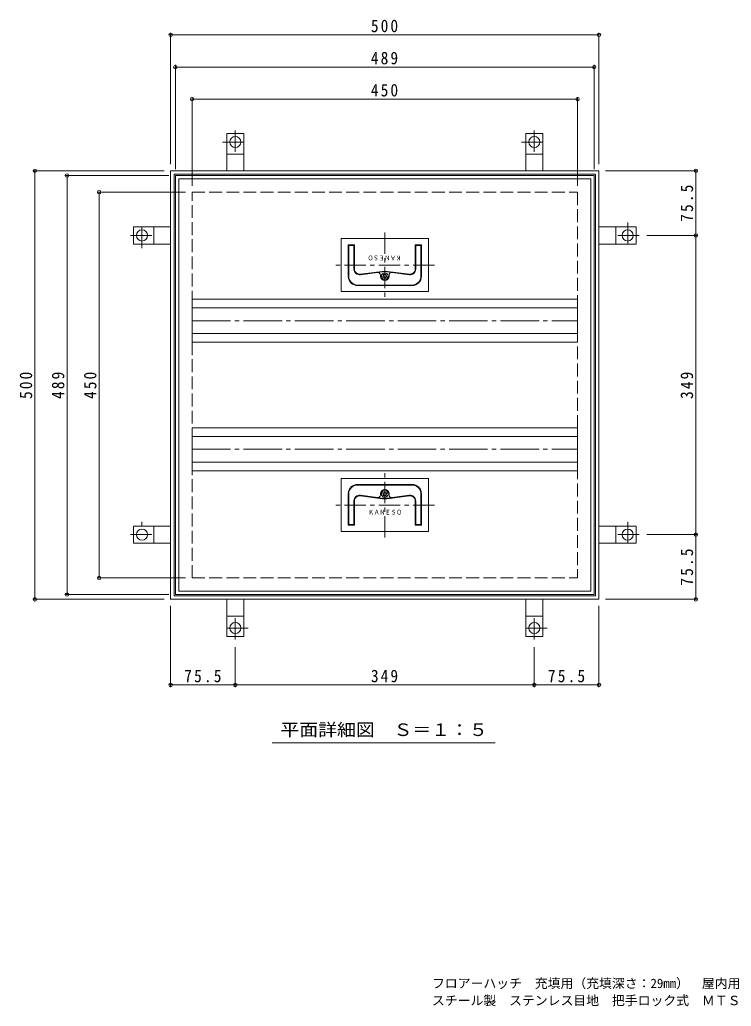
# Model space of a CAD drawing. Units: millimetres at full size, sheet at 1:5. Extents: x -885 to 903, y -680 to 607.
# Drawn here: x -885 to -55, y -680 to 471 of the extents above; entities that cross this region are included whole.
import ezdxf
from ezdxf.enums import TextEntityAlignment as Align

# ---------------------------------------------------------------- set-up
doc = ezdxf.new("R2010")
doc.units = ezdxf.units.MM
doc.header["$LTSCALE"] = 5
doc.header["$PDMODE"] = 32
doc.header["$PDSIZE"] = 4
for name, pattern in [('CHAIN1', [8, 5, -1, 1, -1]), ('CHAIN2', [12, 9, -1, 1, -1]), ('DASHED3', [4, 3, -1])]:
    doc.linetypes.add(name, pattern=pattern)
for name, color, linetype, lineweight in [('A-0_通り芯', 3, 'Continuous', 9), ('A-1_ピット', 2, 'Continuous', 9), ('A-2_蓋', 3, 'Continuous', 9), ('A-4_寸法', 7, 'Continuous', 9), ('F-F_F-Fﾚｲﾔ', 7, 'Continuous', 9)]:
    doc.layers.add(name, color=color, linetype=linetype, lineweight=lineweight)
doc.layers.add('A-F', color=2, linetype='Continuous')
doc.layers.add('F-5_F-5ﾚｲﾔ', color=7, linetype='Continuous')
doc.styles.add('ＭＳ ゴシック', font='')
doc.styles.get('ＭＳ ゴシック').set_extended_font_data('MS Gothic')

msp = doc.modelspace()

# ---------------------------------------------------------------- linework, layer by layer
at = {"layer": 'A-0_通り芯'}
for p, q in [((-703.537, 289.019), (-214.538, 289.019)), ((-703.537, -199.981), (-703.537, 289.019)), ((-214.538, 289.019), (-214.538, -199.981)), ((-699.537, 285.019), (-218.537, 285.019)), ((-699.537, -195.981), (-699.537, 285.019)), ((-218.537, 285.019), (-218.537, -195.981)), ((-684.037, 94.519), (-684.037, 144.519)), ((-684.037, 144.519), (-234.037, 144.519)), ((-234.037, 144.519), (-234.037, 94.519)), ((-684.037, 134.519), (-234.037, 134.519)), ((-684.037, 104.519), (-234.037, 104.519)), ((-684.037, 94.519), (-234.037, 94.519)), ((-684.037, -5.481), (-234.037, -5.481)), ((-684.037, -55.481), (-684.037, -5.481)), ((-234.037, -5.481), (-234.037, -55.481)), ((-684.037, -15.481), (-234.037, -15.481)), ((-684.037, -45.481), (-234.037, -45.481)), ((-684.037, -55.481), (-234.037, -55.481)), ((-703.537, -199.981), (-214.538, -199.981)), ((-699.537, -195.981), (-218.537, -195.981))]:
    msp.add_line(p, q, dxfattribs=at)
at = {"layer": 'A-0_通り芯', "color": 7, "linetype": 'CHAIN2'}
for p, q in [((-684.037, 119.519), (-234.037, 119.519)), ((-684.037, -30.481), (-234.037, -30.481))]:
    msp.add_line(p, q, dxfattribs=at)
at = {"layer": 'A-1_ピット'}
for p, q in [((-643.537, 338.019), (-623.537, 338.019)), ((-643.537, 294.519), (-643.537, 338.019)), ((-623.537, 294.519), (-623.537, 338.019)), ((-274.537, 294.519), (-274.537, 338.019)), ((-643.537, 314.019), (-623.537, 314.019)), ((-294.537, 314.019), (-274.537, 314.019)), ((-705.037, 290.519), (-213.037, 290.519)), ((-705.037, -201.481), (-705.037, 290.519)), ((-213.037, 290.519), (-213.037, -201.481)), ((-709.037, 229.019), (-752.537, 229.019)), ((-728.537, 209.019), (-728.537, 229.019)), ((-209.038, 229.019), (-165.537, 229.019)), ((-189.537, 229.019), (-189.537, 209.019)), ((-165.537, 229.019), (-165.537, 209.019)), ((-209.038, 209.019), (-165.537, 209.019)), ((-709.037, -119.981), (-752.537, -119.981)), ((-752.537, -139.981), (-752.537, -119.981)), ((-728.537, -139.981), (-728.537, -119.981)), ((-189.537, -119.981), (-189.537, -139.981)), ((-709.037, -139.981), (-752.537, -139.981)), ((-209.038, -139.981), (-165.537, -139.981)), ((-709.037, -205.481), (-209.037, -205.481)), ((-705.037, -201.481), (-213.037, -201.481)), ((-643.537, -205.481), (-643.537, -248.981)), ((-294.538, -205.481), (-294.538, -248.981)), ((-274.537, -205.481), (-274.537, -248.981)), ((-623.537, -224.981), (-643.537, -224.981)), ((-274.537, -224.981), (-294.538, -224.981)), ((-274.537, -248.981), (-294.538, -248.981))]:
    msp.add_line(p, q, dxfattribs=at)
at = {"layer": 'A-1_ピット', "linetype": 'CHAIN1'}
for p, q in [((-633.537, 316.519), (-633.537, 343.019)), ((-284.537, 316.519), (-284.537, 343.019)), ((-648.537, 328.019), (-618.537, 328.019)), ((-299.537, 328.019), (-269.537, 328.019)), ((-742.537, 204.019), (-742.537, 234.019)), ((-175.537, 234.019), (-175.537, 204.019)), ((-731.037, 219.019), (-757.537, 219.019)), ((-187.037, 219.019), (-160.537, 219.019)), ((-742.537, -120.481), (-742.537, -114.981)), ((-175.537, -114.981), (-175.537, -144.981)), ((-731.037, -129.981), (-757.537, -129.981)), ((-187.037, -129.981), (-160.537, -129.981)), ((-633.537, -227.481), (-633.537, -253.981)), ((-284.537, -227.481), (-284.537, -253.981)), ((-618.538, -238.981), (-648.537, -238.981)), ((-269.538, -238.981), (-299.538, -238.981))]:
    msp.add_line(p, q, dxfattribs=at)
at = {"layer": 'A-1_ピット', "linetype": 'DASHED3'}
msp.add_line((-684.037, -180.481), (-234.037, -180.481), dxfattribs=at)
at = {"layer": 'A-1_ピット'}
for points in [[(-294.537, 294.519), (-294.537, 338.019), (-274.537, 338.019)], [(-709.037, -205.481), (-709.037, 294.519), (-209.037, 294.519), (-209.037, -205.481)], [(-709.037, 209.019), (-752.537, 209.019), (-752.537, 229.019)], [(-209.038, -119.981), (-165.537, -119.981), (-165.537, -139.981)], [(-623.537, -205.481), (-623.537, -248.981), (-643.537, -248.981)]]:
    msp.add_lwpolyline(points, dxfattribs=at)
at = {"layer": 'A-1_ピット', "linetype": 'DASHED3'}
msp.add_lwpolyline([(-684.037, -180.481), (-684.037, 269.519), (-234.037, 269.519), (-234.037, -180.481)], dxfattribs=at)
at = {"layer": 'A-1_ピット'}
for centre in [(-633.537, 328.019), (-284.537, 328.019), (-742.537, 219.019), (-175.537, 219.019), (-742.537, -129.981), (-175.537, -129.981), (-633.537, -238.981), (-284.537, -238.981)]:
    msp.add_circle(centre, 6.5, dxfattribs=at)
at = {"layer": 'A-2_蓋', "linetype": 'CHAIN1'}
for p, q in [((-459.037, 222.519), (-459.037, 146.519)), ((-401.037, 184.519), (-517.038, 184.519)), ((-459.037, -133.481), (-459.037, -57.481)), ((-401.037, -95.481), (-517.038, -95.481))]:
    msp.add_line(p, q, dxfattribs=at)
at = {"layer": 'A-2_蓋'}
for p, q in [((-510.037, 215.519), (-510.037, 153.519)), ((-510.037, 215.519), (-408.037, 215.519)), ((-501.837, 208.119), (-501.837, 171.519)), ((-501.137, 207.419), (-501.137, 171.519)), ((-423.637, 208.119), (-423.637, 179.83)), ((-416.237, 208.119), (-423.637, 208.119)), ((-422.937, 207.419), (-422.937, 179.83)), ((-416.938, 207.419), (-422.937, 207.419)), ((-416.938, 207.419), (-416.938, 171.519)), ((-416.237, 208.119), (-416.237, 171.519)), ((-408.037, 215.519), (-408.037, 153.519)), ((-487.681, 173.878), (-459.037, 177.519)), ((-487.593, 173.184), (-459.037, 176.814)), ((-464.037, 172.772), (-464.037, 171.519)), ((-459.361, 173.156), (-459.529, 173.387)), ((-430.394, 173.878), (-459.037, 177.519)), ((-430.482, 173.184), (-459.037, 176.814)), ((-458.714, 173.156), (-458.546, 173.387)), ((-454.037, 172.772), (-454.037, 171.519)), ((-490.837, 161.219), (-427.237, 161.219)), ((-460.694, 171.717), (-460.966, 171.629)), ((-460.494, 172.333), (-460.662, 172.564)), ((-460.261, 170.386), (-460.533, 170.297)), ((-459.737, 170.005), (-459.737, 169.719)), ((-458.337, 170.005), (-458.337, 169.719)), ((-457.814, 170.386), (-457.542, 170.297)), ((-457.581, 172.333), (-457.413, 172.564)), ((-457.381, 171.717), (-457.109, 171.629)), ((-510.037, 153.519), (-408.037, 153.519)), ((-490.837, 160.519), (-427.237, 160.519)), ((-510.037, -64.481), (-408.037, -64.481)), ((-510.037, -126.481), (-510.037, -64.481)), ((-408.037, -126.481), (-408.037, -64.481)), ((-490.837, -71.481), (-427.237, -71.481)), ((-490.837, -72.181), (-427.237, -72.181)), ((-501.837, -119.081), (-501.837, -82.481)), ((-501.137, -118.381), (-501.137, -82.481)), ((-487.681, -84.84), (-459.037, -88.481)), ((-487.593, -84.145), (-459.037, -87.775)), ((-464.037, -83.734), (-464.037, -82.481)), ((-460.694, -82.679), (-460.966, -82.59)), ((-460.494, -83.294), (-460.662, -83.526)), ((-460.261, -81.347), (-460.533, -81.259)), ((-459.737, -80.967), (-459.737, -80.681)), ((-459.361, -84.117), (-459.529, -84.348)), ((-430.482, -84.145), (-459.037, -87.775)), ((-430.394, -84.84), (-459.037, -88.481)), ((-458.714, -84.117), (-458.546, -84.348)), ((-458.337, -80.967), (-458.337, -80.681)), ((-457.814, -81.347), (-457.542, -81.259)), ((-457.581, -83.294), (-457.413, -83.526)), ((-457.381, -82.679), (-457.109, -82.59)), ((-454.037, -83.734), (-454.037, -82.481)), ((-423.637, -119.081), (-423.637, -90.792)), ((-422.937, -118.381), (-422.937, -90.792)), ((-416.938, -118.381), (-416.938, -82.481)), ((-416.237, -119.081), (-416.237, -82.481)), ((-510.037, -126.481), (-408.037, -126.481)), ((-416.237, -119.081), (-423.637, -119.081)), ((-416.938, -118.381), (-422.937, -118.381))]:
    msp.add_line(p, q, dxfattribs=at)
for points in [[(-501.837, 208.119), (-494.437, 208.119), (-494.437, 179.83)], [(-501.137, 207.419), (-495.137, 207.419), (-495.137, 179.83)], [(-501.837, -119.081), (-494.437, -119.081), (-494.437, -90.792)], [(-501.137, -118.381), (-495.137, -118.381), (-495.137, -90.792)]]:
    msp.add_lwpolyline(points, dxfattribs=at)
for centre in [(-459.037, 171.519), (-459.037, -82.481)]:
    msp.add_circle(centre, 4, dxfattribs=at)
for centre, radius, start, end in [((-488.437, 179.83), 6.7, 182.68507, 277.24451), ((-488.437, 179.83), 6, 180, 277.24451), ((-467.038, 172.772), 3, 0, 97.24451), ((-460.095, 172.975), 0.7, 126, 216), ((-460.095, 172.975), 0.7, 36, 126), ((-459.037, 173.391), 0.4, 216, 323.99998), ((-457.98, 172.975), 0.7, 54, 144), ((-457.98, 172.975), 0.7, 324, 54), ((-451.037, 172.772), 3, 82.75548, 180), ((-429.637, 179.83), 6.7, 262.75548, 359.99998), ((-429.637, 179.83), 6, 262.75548, 0), ((-490.837, 171.519), 11, 184.00093, 270), ((-490.837, 171.519), 10.3, 182.13802, 269.99998), ((-459.037, 171.519), 5, 180, 0), ((-460.749, 170.963), 0.7, 108, 198), ((-460.749, 170.963), 0.7, 198, 288), ((-460.817, 172.098), 0.4, 288, 35.99998), ((-460.137, 170.005), 0.4, 0, 107.99998), ((-459.037, 169.719), 0.7, 180, 270), ((-459.037, 169.719), 0.7, 270, 0), ((-457.937, 170.005), 0.4, 72, 179.99998), ((-457.258, 172.098), 0.4, 144, 251.99998), ((-457.326, 170.963), 0.7, 251.99998, 342), ((-457.326, 170.963), 0.7, 342, 72), ((-427.237, 171.519), 11, 270, 0), ((-427.237, 171.519), 10.3, 269.99998, 359.99998), ((-490.837, -82.481), 11, 90, 175.99907), ((-490.837, -82.481), 10.3, 90.00002, 177.86198), ((-459.037, -82.481), 5, 0, 180), ((-459.037, -80.681), 0.7, 90, 180), ((-459.037, -80.681), 0.7, 0, 90), ((-427.237, -82.481), 11, 0, 90), ((-427.237, -82.481), 10.3, 0.00002, 90.00002), ((-488.437, -90.792), 6.7, 82.75549, 177.31493), ((-488.437, -90.792), 6, 82.75549, 180), ((-467.038, -83.734), 3, 262.75549, 0), ((-460.749, -81.925), 0.7, 162, 252), ((-460.749, -81.925), 0.7, 72, 162), ((-460.095, -83.937), 0.7, 144, 234), ((-460.817, -83.059), 0.4, 324.00002, 72), ((-460.095, -83.937), 0.7, 234, 324), ((-460.137, -80.967), 0.4, 252.00002, 0), ((-459.037, -84.352), 0.4, 36.00002, 144), ((-457.98, -83.937), 0.7, 216, 306), ((-457.937, -80.967), 0.4, 180.00002, 288), ((-457.258, -83.059), 0.4, 108.00002, 216), ((-457.98, -83.937), 0.7, 306, 36), ((-457.326, -81.925), 0.7, 18, 108.00002), ((-457.326, -81.925), 0.7, 288, 18), ((-451.037, -83.734), 3, 180, 277.24452), ((-429.637, -90.792), 6.7, 0.00002, 97.24452), ((-429.637, -90.792), 6, 0, 97.24452)]:
    msp.add_arc(centre, radius, start, end, dxfattribs=at)
at = {"layer": 'A-4_寸法'}
for p, q in [((-709.037, 302.019), (-709.037, 455.48)), ((-709.037, 452.98), (-209.037, 452.98)), ((-209.037, 302.019), (-209.037, 455.48)), ((-703.537, 296.519), (-703.537, 417.98)), ((-703.537, 415.48), (-214.538, 415.48)), ((-214.538, 296.519), (-214.538, 417.98)), ((-684.037, 277.019), (-684.037, 380.48)), ((-234.037, 277.019), (-234.037, 380.48)), ((-684.037, 377.98), (-234.037, 377.98)), ((-716.537, 294.519), (-869.998, 294.519)), ((-867.499, 294.519), (-867.499, -205.481)), ((-711.038, 289.019), (-832.499, 289.019)), ((-829.999, 289.019), (-829.998, -199.981)), ((-201.537, 294.519), (-93.514, 294.519)), ((-96.014, 219.019), (-96.014, 294.519)), ((-691.538, 269.519), (-794.999, 269.519)), ((-792.499, 269.519), (-792.499, -180.481)), ((-153.037, 219.019), (-93.514, 219.019)), ((-96.014, -129.981), (-96.014, 219.019)), ((-153.037, -129.981), (-93.514, -129.981)), ((-96.014, -205.481), (-96.014, -129.981)), ((-691.538, -180.481), (-794.999, -180.481)), ((-716.537, -205.481), (-869.999, -205.481)), ((-711.038, -199.981), (-832.498, -199.981)), ((-201.537, -205.481), (-93.514, -205.481)), ((-709.037, -212.981), (-709.037, -307.929)), ((-209.037, -212.981), (-209.037, -307.929)), ((-633.537, -261.481), (-633.537, -307.929)), ((-284.537, -261.481), (-284.537, -307.929)), ((-709.037, -305.429), (-633.537, -305.429)), ((-633.537, -305.429), (-284.537, -305.429)), ((-284.537, -305.429), (-209.037, -305.429)), ((-590.446, -372.847), (-330.11, -372.847))]:
    msp.add_line(p, q, dxfattribs=at)
for p in [(-709.037, 452.98), (-209.037, 452.98), (-703.537, 415.48), (-214.538, 415.48), (-684.037, 377.98), (-234.037, 377.98), (-867.499, 294.519), (-829.999, 289.019), (-96.014, 294.519), (-792.499, 269.519), (-96.014, 219.019), (-96.014, -129.981), (-792.499, -180.481), (-867.499, -205.481), (-829.998, -199.981), (-96.014, -205.481), (-709.037, -305.429), (-633.537, -305.429), (-284.537, -305.429), (-209.037, -305.429)]:
    msp.add_point(p, dxfattribs=at)

# ---------------------------------------------------------------- texts
at = {"layer": 'A-4_寸法', "color": 2, "style": 'ＭＳ ゴシック', "width": 1.1}
msp.add_text('平面詳細図\u3000Ｓ＝１：５', height=14.66, dxfattribs=at).set_placement((-580.806, -369.36), align=Align.BOTTOM_LEFT)
at = {"layer": 'A-4_寸法', "color": 2, "char_height": 14.66, "attachment_point": 7, "style": 'ＭＳ ゴシック'}
for s, insert in [('\\T1.27;\\W0.9;500', (-475.287, 455.98)), ('\\T1.27;\\W0.9;489', (-475.287, 418.48)), ('\\T1.27;\\W0.9;450', (-475.287, 380.98)), ('\\T1.27;\\W0.9;349', (-475.287, -302.429)), ('\\T1.28;\\W0.9;75.5', (-693.162, -302.429)), ('\\T1.28;\\W0.9;75.5', (-268.662, -302.429))]:
    msp.add_mtext(s, dxfattribs=dict(at, insert=insert))
at = {"layer": 'A-4_寸法', "color": 2, "char_height": 14.66, "attachment_point": 7, "rotation": 90, "style": 'ＭＳ ゴシック'}
for s, insert in [('\\T1.28;\\W0.9;75.5', (-99.014, 234.894)), ('\\T1.27;\\W0.9;500', (-870.498, 28.269)), ('\\T1.27;\\W0.9;489', (-832.998, 28.269)), ('\\T1.27;\\W0.9;450', (-795.498, 28.269)), ('\\T1.27;\\W0.9;349', (-99.014, 28.269)), ('\\T1.28;\\W0.9;75.5', (-99.014, -189.606))]:
    msp.add_mtext(s, dxfattribs=dict(at, insert=insert))
at = {"layer": 'A-F', "style": 'ＭＳ ゴシック', "width": 0.85}
msp.add_text('ＫＡＮＥＳＯ', height=5.499, rotation=180, dxfattribs=at).set_placement((-439.787, 197.269), align=Align.BOTTOM_LEFT)
msp.add_text('ＫＡＮＥＳＯ', height=5.499, dxfattribs=at).set_placement((-478.288, -108.231), align=Align.BOTTOM_LEFT)
at = {"layer": 'F-5_F-5ﾚｲﾔ', "style": 'ＭＳ ゴシック'}
msp.add_text('フロアーハッチ\u3000充填用（充填深さ：29mm）\u3000屋内用\u3000一般形', height=11, dxfattribs=at).set_placement((-403.973, -662.327), align=Align.BOTTOM_LEFT)
at = {"layer": 'F-F_F-Fﾚｲﾔ', "style": 'ＭＳ ゴシック'}
msp.add_text('スチール製\u3000ステンレス目地\u3000把手ロック式\u3000ＭＴＳＳ－Ｍ－５００', height=11, dxfattribs=at).set_placement((-403.973, -682.327), align=Align.BOTTOM_LEFT)

doc.saveas('drawing.dxf')
